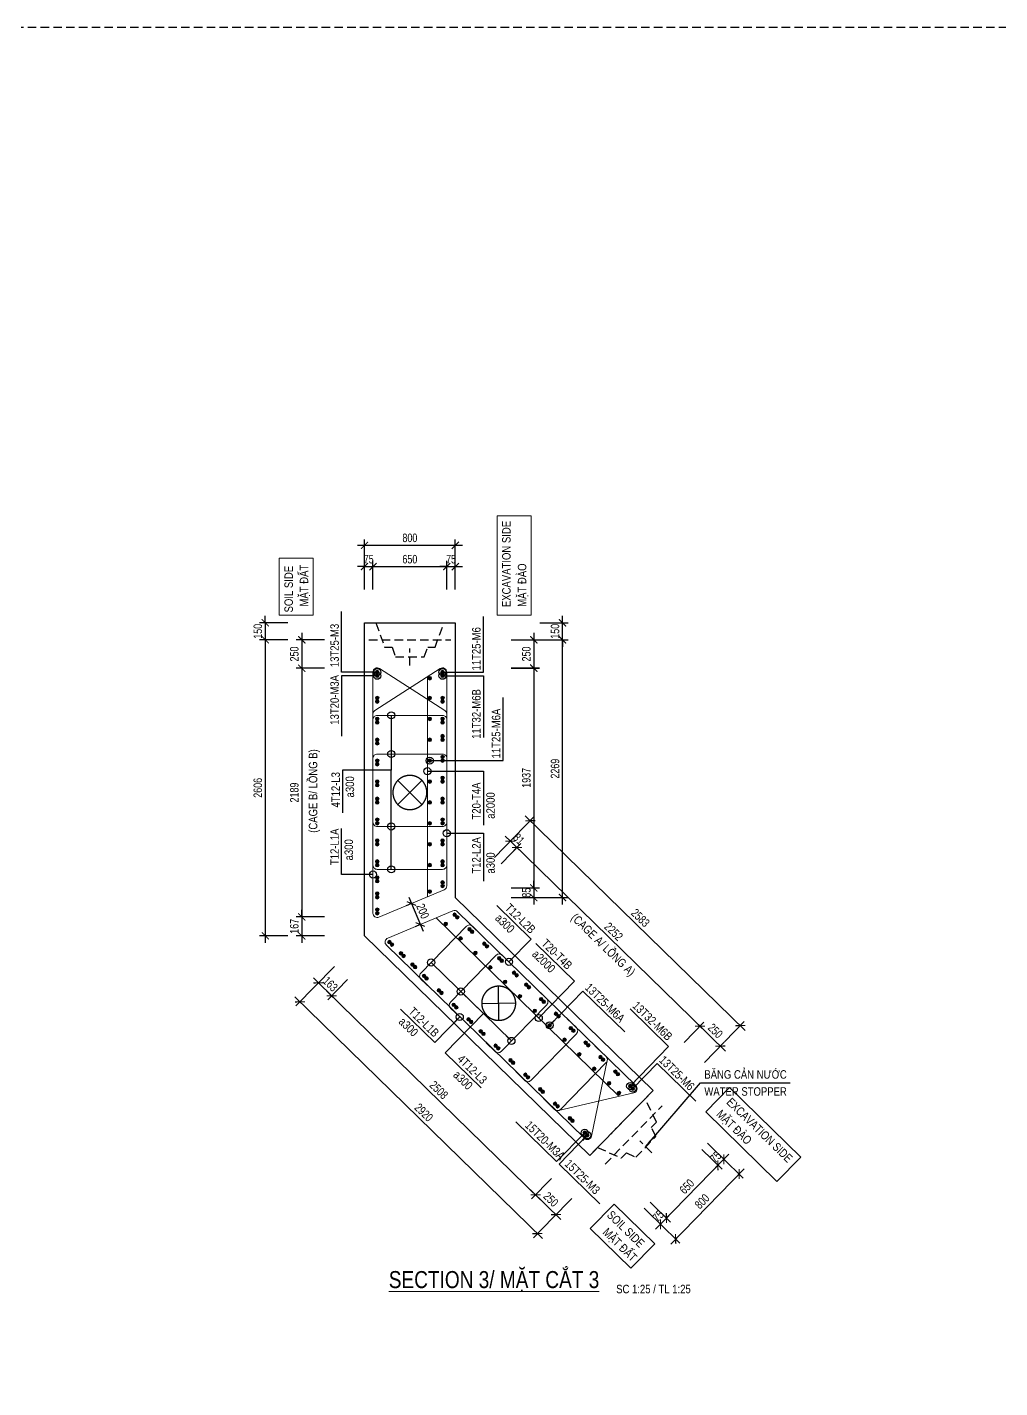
# Model space of a CAD drawing. Header units: millimetres. Extents: x 2611025 to 4139346, y -89870 to 101087.
# Drawn here: x 4036578 to 4070834, y -30106 to 17806 of the extents above; entities that cross this region are included whole.
import ezdxf
from ezdxf.enums import TextEntityAlignment as Align

# ---------------------------------------------------------------- set-up
doc = ezdxf.new("R2010")
doc.units = ezdxf.units.MM
doc.header["$LTSCALE"] = 1200
doc.header["$PDMODE"] = 35
doc.linetypes.add('CENTER', pattern=[2, 1.25, -0.25, 0.25, -0.25])
doc.linetypes.add('HIDDEN', pattern=[0.375, 0.25, -0.125])
for name, color, linetype in [('CDC.04.HIDDEN', 8, 'HIDDEN'), ('CDC.11.NOTE', 8, 'Continuous'), ('MIE', 5, 'HIDDEN'), ('S-BAO', 3, 'Continuous')]:
    doc.layers.add(name, color=color, linetype=linetype)
for name, color, linetype, lineweight in [('CWS', 8, 'HIDDEN', 9), ('GRID', 74, 'CENTER', 15), ('K-THUOC', 1, 'Continuous', 18), ('LEADER', 8, 'Continuous', 9), ('MCT', 6, 'Continuous', 20), ('TCHI', 4, 'HIDDEN', 30), ('TEXTEN', 3, 'Continuous', 13), ('TEXTMA', 2, 'Continuous', 13), ('TEXTVN', 2, 'Continuous', 20), ('TIE', 4, 'Continuous', 13)]:
    doc.layers.add(name, color=color, linetype=linetype, lineweight=lineweight)
doc.styles.add('DB_Arial', font='arial.ttf', dxfattribs={"width": 0.8})
doc.styles.add('SMTEXT', font='arial.ttf', dxfattribs={"width": 0.75})
doc.dimstyles.new('BSV1-100', dxfattribs={"dimtxt": 300, "dimasz": 250, "dimexe": 200, "dimexo": 0, "dimgap": 108, "dimtad": 1, "dimdec": 0, "dimdsep": 46, "dimtxsty": 'SMTEXT', "dimblk": 'ARCHTICK', "dimcen": 100, "dimdle": 250, "dimclrd": 256, "dimclre": 256, "dimclrt": 1, "dimadec": 0, "dimazin": 0, "dimtfac": 1, "dimtdec": 0, "dimtix": 1, "dimtmove": 2, "dimatfit": 3, "dimfxl": 720, "dimfxlon": 1, "dimtolj": 1, "dimtzin": 0, "dimarcsym": 0})
doc.dimstyles.new('BSV25', dxfattribs={"dimtxt": 300, "dimasz": 250, "dimexe": 200, "dimexo": 0, "dimgap": 108, "dimtad": 1, "dimdec": 0, "dimlfac": 0.25, "dimdsep": 46, "dimtxsty": 'SMTEXT', "dimblk": 'ARCHTICK', "dimcen": 100, "dimdle": 250, "dimclrd": 256, "dimclre": 256, "dimclrt": 2, "dimadec": 0, "dimazin": 0, "dimtfac": 1, "dimtdec": 0, "dimtix": 1, "dimtmove": 2, "dimatfit": 3, "dimfxl": 800, "dimfxlon": 1, "dimtolj": 1, "dimtzin": 0, "dimarcsym": 0})

# ---------------------------------------------------------------- blocks, each defined once
blk = doc.blocks.new('mct1')
at = {"lineweight": 9}
h = blk.add_hatch(color=256, dxfattribs=at)
h.dxf.hatch_style = 1
h.paths.add_polyline_path([(-16, 0, 1), (16, 0, 1)])
blk.add_circle((0, 0), 16, dxfattribs=at)
blk = doc.blocks.new('_ArchTick')
at = {"color": 0, "linetype": 'ByBlock', "const_width": 0.15}
blk.add_lwpolyline([(-0.5, -0.5), (0.5, 0.5)], dxfattribs=at)
blk = doc.blocks.new('*D1289')
at = {"layer": 'Defpoints', "color": 0, "transparency": 16777216}
for p in [(4060580, -21532), (4061653, -22580), (4058344, -23821)]:
    blk.add_point(p, dxfattribs=at)
at = {"layer": 'K-THUOC', "lineweight": -2, "transparency": 16777216}
for p, q in [((4061080, -22021), (4061796, -22720)), ((4059242, -25048), (4061827, -22401)), ((4058844, -24310), (4059560, -25009))]:
    blk.add_line(p, q, dxfattribs=at)
at = {"layer": 'K-THUOC', "lineweight": -2, "transparency": 16777216, "xscale": 250, "yscale": 250, "zscale": 250}
for p, rotation in [((4061653, -22580), 45.67561253393799), ((4059417, -24869), 225.675612533938)]:
    blk.add_blockref('_ArchTick', p, dxfattribs=dict(at, rotation=rotation))
at = {"layer": 'K-THUOC', "color": 2, "transparency": 16777216, "insert": (4060348, -23542), "char_height": 300, "attachment_point": 5, "rotation": 45.6756, "style": 'SMTEXT'}
blk.add_mtext('\\A1;800', dxfattribs=at)
blk = doc.blocks.new('*D1290')
at = {"layer": 'Defpoints', "color": 0, "transparency": 16777216}
for p in [(4058087, -23571), (4058553, -23607), (4059090, -24131)]:
    blk.add_point(p, dxfattribs=at)
at = {"layer": 'K-THUOC', "lineweight": -2, "transparency": 16777216}
for p, q in [((4058308, -23786), (4059023, -24485)), ((4058553, -23607), (4059233, -24270)), ((4059090, -24131), (4059264, -23952)), ((4058880, -24345), (4058706, -24524)), ((4058880, -24345), (4059090, -24131))]:
    blk.add_line(p, q, dxfattribs=at)
at = {"layer": 'K-THUOC', "lineweight": -2, "transparency": 16777216, "xscale": 250, "yscale": 250, "zscale": 250}
for p, rotation in [((4059090, -24131), 225.675612533938), ((4058880, -24345), 45.67561253393792)]:
    blk.add_blockref('_ArchTick', p, dxfattribs=dict(at, rotation=rotation))
at = {"layer": 'K-THUOC', "color": 2, "transparency": 16777216, "insert": (4058799, -24056), "char_height": 300, "attachment_point": 5, "rotation": 45.6756, "style": 'SMTEXT'}
blk.add_mtext('\\A1;75', dxfattribs=at)
blk = doc.blocks.new('*D1291')
at = {"layer": 'Defpoints', "color": 0, "transparency": 16777216}
for p in [(4060114, -21496), (4060906, -22271), (4058297, -23356)]:
    blk.add_point(p, dxfattribs=at)
at = {"layer": 'K-THUOC', "lineweight": -2, "transparency": 16777216}
for p, q in [((4060334, -21712), (4061050, -22410)), ((4058915, -24309), (4061081, -22092)), ((4058517, -23572), (4059233, -24270))]:
    blk.add_line(p, q, dxfattribs=at)
at = {"layer": 'K-THUOC', "lineweight": -2, "transparency": 16777216, "xscale": 250, "yscale": 250, "zscale": 250}
for p, rotation in [((4060906, -22271), 45.67561253393799), ((4059090, -24131), 225.675612533938)]:
    blk.add_blockref('_ArchTick', p, dxfattribs=dict(at, rotation=rotation))
at = {"layer": 'K-THUOC', "color": 2, "transparency": 16777216, "insert": (4059811, -23018), "char_height": 300, "attachment_point": 5, "rotation": 45.6756, "style": 'SMTEXT'}
blk.add_mtext('\\A1;650', dxfattribs=at)
blk = doc.blocks.new('*D1292')
at = {"layer": 'Defpoints', "color": 0, "transparency": 16777216}
for p in [(4060114, -21496), (4060323, -21282), (4061116, -22056)]:
    blk.add_point(p, dxfattribs=at)
at = {"layer": 'K-THUOC', "lineweight": -2, "transparency": 16777216}
for p, q in [((4060544, -21497), (4061259, -22196)), ((4060334, -21712), (4061050, -22410)), ((4061116, -22056), (4061291, -21877)), ((4060906, -22271), (4060732, -22449)), ((4060906, -22271), (4061116, -22056))]:
    blk.add_line(p, q, dxfattribs=at)
at = {"layer": 'K-THUOC', "lineweight": -2, "transparency": 16777216, "xscale": 250, "yscale": 250, "zscale": 250}
for p, rotation in [((4061116, -22056), 225.675612533938), ((4060906, -22271), 45.67561253393792)]:
    blk.add_blockref('_ArchTick', p, dxfattribs=dict(at, rotation=rotation))
at = {"layer": 'K-THUOC', "color": 2, "transparency": 16777216, "insert": (4060825, -21981), "char_height": 300, "attachment_point": 5, "rotation": 45.6756, "style": 'SMTEXT'}
blk.add_mtext('\\A1;75', dxfattribs=at)
blk = doc.blocks.new('*D1293')
at = {"layer": 'Defpoints', "color": 0, "transparency": 16777216}
for p in [(4051656, -439), (4048456, -3155), (4051656, -3155)]:
    blk.add_point(p, dxfattribs=at)
at = {"layer": 'K-THUOC', "lineweight": -2, "transparency": 16777216}
for p, q in [((4048206, -439), (4051906, -439)), ((4048456, -1239), (4048456, -239)), ((4051656, -1239), (4051656, -239))]:
    blk.add_line(p, q, dxfattribs=at)
at = {"layer": 'K-THUOC', "lineweight": -2, "transparency": 16777216, "xscale": 250, "yscale": 250, "zscale": 250, "rotation": 180}
blk.add_blockref('_ArchTick', (4048456, -439), dxfattribs=at)
at = {"layer": 'K-THUOC', "lineweight": -2, "transparency": 16777216, "xscale": 250, "yscale": 250, "zscale": 250}
blk.add_blockref('_ArchTick', (4051656, -439), dxfattribs=at)
at = {"layer": 'K-THUOC', "color": 2, "transparency": 16777216, "insert": (4050056, -178), "char_height": 300, "attachment_point": 5, "style": 'SMTEXT'}
blk.add_mtext('\\A1;800', dxfattribs=at)
blk = doc.blocks.new('*D1294')
at = {"layer": 'Defpoints', "color": 0, "transparency": 16777216}
for p in [(4048756, -1189), (4048456, -3155), (4048756, -3155)]:
    blk.add_point(p, dxfattribs=at)
at = {"layer": 'K-THUOC', "lineweight": -2, "transparency": 16777216}
for p, q in [((4048456, -1189), (4048206, -1189)), ((4048456, -1989), (4048456, -989)), ((4048456, -1189), (4048756, -1189)), ((4048756, -1989), (4048756, -989)), ((4048756, -1189), (4049006, -1189))]:
    blk.add_line(p, q, dxfattribs=at)
at = {"layer": 'K-THUOC', "lineweight": -2, "transparency": 16777216, "xscale": 250, "yscale": 250, "zscale": 250}
blk.add_blockref('_ArchTick', (4048456, -1189), dxfattribs=at)
at = {"layer": 'K-THUOC', "lineweight": -2, "transparency": 16777216, "xscale": 250, "yscale": 250, "zscale": 250, "rotation": 180}
blk.add_blockref('_ArchTick', (4048756, -1189), dxfattribs=at)
at = {"layer": 'K-THUOC', "color": 2, "transparency": 16777216, "insert": (4048606, -928), "char_height": 300, "attachment_point": 5, "style": 'SMTEXT'}
blk.add_mtext('\\A1;75', dxfattribs=at)
blk = doc.blocks.new('*D1295')
at = {"layer": 'Defpoints', "color": 0, "transparency": 16777216}
for p in [(4051356, -1189), (4048756, -3155), (4051356, -3155)]:
    blk.add_point(p, dxfattribs=at)
at = {"layer": 'K-THUOC', "lineweight": -2, "transparency": 16777216}
for p, q in [((4048506, -1189), (4051606, -1189)), ((4048756, -1989), (4048756, -989)), ((4051356, -1989), (4051356, -989))]:
    blk.add_line(p, q, dxfattribs=at)
at = {"layer": 'K-THUOC', "lineweight": -2, "transparency": 16777216, "xscale": 250, "yscale": 250, "zscale": 250, "rotation": 180}
blk.add_blockref('_ArchTick', (4048756, -1189), dxfattribs=at)
at = {"layer": 'K-THUOC', "lineweight": -2, "transparency": 16777216, "xscale": 250, "yscale": 250, "zscale": 250}
blk.add_blockref('_ArchTick', (4051356, -1189), dxfattribs=at)
at = {"layer": 'K-THUOC', "color": 2, "transparency": 16777216, "insert": (4050056, -928), "char_height": 300, "attachment_point": 5, "style": 'SMTEXT'}
blk.add_mtext('\\A1;650', dxfattribs=at)
blk = doc.blocks.new('*D1296')
at = {"layer": 'Defpoints', "color": 0, "transparency": 16777216}
for p in [(4051656, -1189), (4051356, -3155), (4051656, -3155)]:
    blk.add_point(p, dxfattribs=at)
at = {"layer": 'K-THUOC', "lineweight": -2, "transparency": 16777216}
for p, q in [((4051356, -1189), (4051106, -1189)), ((4051356, -1989), (4051356, -989)), ((4051356, -1189), (4051656, -1189)), ((4051656, -1989), (4051656, -989)), ((4051656, -1189), (4051906, -1189))]:
    blk.add_line(p, q, dxfattribs=at)
at = {"layer": 'K-THUOC', "lineweight": -2, "transparency": 16777216, "xscale": 250, "yscale": 250, "zscale": 250}
blk.add_blockref('_ArchTick', (4051356, -1189), dxfattribs=at)
at = {"layer": 'K-THUOC', "lineweight": -2, "transparency": 16777216, "xscale": 250, "yscale": 250, "zscale": 250, "rotation": 180}
blk.add_blockref('_ArchTick', (4051656, -1189), dxfattribs=at)
at = {"layer": 'K-THUOC', "color": 2, "transparency": 16777216, "insert": (4051506, -928), "char_height": 300, "attachment_point": 5, "style": 'SMTEXT'}
blk.add_mtext('\\A1;75', dxfattribs=at)
blk = doc.blocks.new('tremie')
at = {"layer": 'MIE', "color": 74, "ltscale": 1000}
for p, q in [((424, -424), (-424, 424)), ((424, 424), (-424, -424))]:
    blk.add_line(p, q, dxfattribs=at)
at = {"layer": 'MIE', "ltscale": 500}
blk.add_circle((0, 0), 600, dxfattribs=at)
blk = doc.blocks.new('*D1328')
at = {"layer": 'Defpoints', "color": 0, "transparency": 16777216}
for p in [(4050114, -13054), (4050422, -13792), (4050422, -13792)]:
    blk.add_point(p, dxfattribs=at)
at = {"layer": 'K-THUOC', "lineweight": -2, "transparency": 16777216}
for p, q in [((4050017, -12823), (4050519, -14023)), ((4050114, -13054), (4049929, -13131)), ((4050422, -13792), (4050238, -13869))]:
    blk.add_line(p, q, dxfattribs=at)
at = {"layer": 'K-THUOC', "lineweight": -2, "transparency": 16777216, "xscale": 250, "yscale": 250, "zscale": 250}
for p, rotation in [((4050114, -13054), 112.6971663871254), ((4050422, -13792), 292.6971663871254)]:
    blk.add_blockref('_ArchTick', p, dxfattribs=dict(at, rotation=rotation))
at = {"layer": 'K-THUOC', "color": 2, "transparency": 16777216, "insert": (4050509, -13322), "char_height": 300, "attachment_point": 5, "rotation": 292.6972, "style": 'SMTEXT'}
blk.add_mtext('\\A1;200', dxfattribs=at)
blk = doc.blocks.new('cws800')
at = {"layer": 'CDC.04.HIDDEN'}
for p, q in [((-600, 1440), (-600, -1440)), ((0, 1440), (0, -1440))]:
    blk.add_line(p, q, dxfattribs=at)
for points in [[(0, 1200), (-860, 888), (-860, 627), (-1200, 507), (-1200, -507), (-860, -627), (-860, -888), (0, -1200)], [(-1500, 0), (-900, 0)]]:
    blk.add_lwpolyline(points, dxfattribs=at)
blk = doc.blocks.new('*D1500')
at = {"layer": 'Defpoints', "color": 0, "transparency": 16777216}
for p in [(4051496, -3766), (4055431, -3766), (4051656, -12842)]:
    blk.add_point(p, dxfattribs=at)
at = {"layer": 'K-THUOC', "lineweight": -2, "transparency": 16777216}
for p, q in [((4054631, -3766), (4055631, -3766)), ((4055431, -13092), (4055431, -3516)), ((4054631, -12842), (4055631, -12842))]:
    blk.add_line(p, q, dxfattribs=at)
at = {"layer": 'K-THUOC', "lineweight": -2, "transparency": 16777216, "xscale": 250, "yscale": 250, "zscale": 250}
for p, rotation in [((4055431, -3766), 90), ((4055431, -12842), 270)]:
    blk.add_blockref('_ArchTick', p, dxfattribs=dict(at, rotation=rotation))
at = {"layer": 'K-THUOC', "color": 2, "transparency": 16777216, "insert": (4055170, -8304), "char_height": 300, "attachment_point": 5, "rotation": 90, "style": 'SMTEXT'}
blk.add_mtext('\\A1;2269', dxfattribs=at)
blk = doc.blocks.new('*D1501')
at = {"layer": 'Defpoints', "color": 0, "transparency": 16777216}
for p in [(4051656, -3166), (4055431, -3166), (4051496, -3766)]:
    blk.add_point(p, dxfattribs=at)
at = {"layer": 'K-THUOC', "lineweight": -2, "transparency": 16777216}
for p, q in [((4054631, -3166), (4055631, -3166)), ((4055431, -3166), (4055431, -2916)), ((4055431, -3766), (4055431, -3166)), ((4054631, -3766), (4055631, -3766)), ((4055431, -3766), (4055431, -4016))]:
    blk.add_line(p, q, dxfattribs=at)
at = {"layer": 'K-THUOC', "lineweight": -2, "transparency": 16777216, "xscale": 250, "yscale": 250, "zscale": 250}
for p, rotation in [((4055431, -3166), 270), ((4055431, -3766), 90)]:
    blk.add_blockref('_ArchTick', p, dxfattribs=dict(at, rotation=rotation))
at = {"layer": 'K-THUOC', "color": 2, "transparency": 16777216, "insert": (4055170, -3466), "char_height": 300, "attachment_point": 5, "rotation": 90, "style": 'SMTEXT'}
blk.add_mtext('\\A1;150', dxfattribs=at)
blk = doc.blocks.new('*D1502')
at = {"layer": 'Defpoints', "color": 0, "transparency": 16777216}
for p in [(4050056, -3166), (4044963, -3766), (4050056, -3766)]:
    blk.add_point(p, dxfattribs=at)
at = {"layer": 'K-THUOC', "lineweight": -2, "transparency": 16777216}
for p, q in [((4045763, -3166), (4044763, -3166)), ((4044963, -3166), (4044963, -2916)), ((4044963, -3166), (4044963, -3766)), ((4045763, -3766), (4044763, -3766)), ((4044963, -3766), (4044963, -4016))]:
    blk.add_line(p, q, dxfattribs=at)
at = {"layer": 'K-THUOC', "lineweight": -2, "transparency": 16777216, "xscale": 250, "yscale": 250, "zscale": 250}
for p, rotation in [((4044963, -3166), 270), ((4044963, -3766), 90)]:
    blk.add_blockref('_ArchTick', p, dxfattribs=dict(at, rotation=rotation))
at = {"layer": 'K-THUOC', "color": 2, "transparency": 16777216, "insert": (4044701, -3466), "char_height": 300, "attachment_point": 5, "rotation": 90, "style": 'SMTEXT'}
blk.add_mtext('\\A1;150', dxfattribs=at)
blk = doc.blocks.new('*D1503')
at = {"layer": 'Defpoints', "color": 0, "transparency": 16777216}
for p in [(4051496, -3766), (4051496, -4766), (4054420, -4766)]:
    blk.add_point(p, dxfattribs=at)
at = {"layer": 'K-THUOC', "lineweight": -2, "transparency": 16777216}
for p, q in [((4053620, -3766), (4054620, -3766)), ((4054420, -3516), (4054420, -5016)), ((4053620, -4766), (4054620, -4766))]:
    blk.add_line(p, q, dxfattribs=at)
at = {"layer": 'K-THUOC', "lineweight": -2, "transparency": 16777216, "xscale": 250, "yscale": 250, "zscale": 250}
for p, rotation in [((4054420, -3766), 90), ((4054420, -4766), 270)]:
    blk.add_blockref('_ArchTick', p, dxfattribs=dict(at, rotation=rotation))
at = {"layer": 'K-THUOC', "color": 2, "transparency": 16777216, "insert": (4054159, -4266), "char_height": 300, "attachment_point": 5, "rotation": 90, "style": 'SMTEXT'}
blk.add_mtext('\\A1;250', dxfattribs=at)
blk = doc.blocks.new('*D1504')
at = {"layer": 'Defpoints', "color": 0, "transparency": 16777216}
for p in [(4051496, -4755), (4051340, -12502), (4054420, -12502)]:
    blk.add_point(p, dxfattribs=at)
at = {"layer": 'K-THUOC', "lineweight": -2, "transparency": 16777216}
for p, q in [((4053620, -4755), (4054620, -4755)), ((4054420, -4505), (4054420, -12752)), ((4053620, -12502), (4054620, -12502))]:
    blk.add_line(p, q, dxfattribs=at)
at = {"layer": 'K-THUOC', "lineweight": -2, "transparency": 16777216, "xscale": 250, "yscale": 250, "zscale": 250}
for p, rotation in [((4054420, -4755), 90), ((4054420, -12502), 270)]:
    blk.add_blockref('_ArchTick', p, dxfattribs=dict(at, rotation=rotation))
at = {"layer": 'K-THUOC', "color": 2, "transparency": 16777216, "insert": (4054159, -8628), "char_height": 300, "attachment_point": 5, "rotation": 90, "style": 'SMTEXT'}
blk.add_mtext('\\A1;1937', dxfattribs=at)
blk = doc.blocks.new('*D1511')
at = {"layer": 'Defpoints', "color": 0, "transparency": 16777216}
for p in [(4051339, -12504), (4051656, -12842), (4054420, -12842)]:
    blk.add_point(p, dxfattribs=at)
at = {"layer": 'K-THUOC', "lineweight": -2, "transparency": 16777216}
for p, q in [((4054420, -12504), (4054420, -12254)), ((4053620, -12504), (4054620, -12504)), ((4053620, -12842), (4054620, -12842)), ((4054420, -12504), (4054420, -12842)), ((4054420, -12842), (4054420, -13092))]:
    blk.add_line(p, q, dxfattribs=at)
at = {"layer": 'K-THUOC', "lineweight": -2, "transparency": 16777216, "xscale": 250, "yscale": 250, "zscale": 250}
for p, rotation in [((4054420, -12504), 270), ((4054420, -12842), 90)]:
    blk.add_blockref('_ArchTick', p, dxfattribs=dict(at, rotation=rotation))
at = {"layer": 'K-THUOC', "color": 2, "transparency": 16777216, "insert": (4054159, -12673), "char_height": 300, "attachment_point": 5, "rotation": 90, "style": 'SMTEXT'}
blk.add_mtext('\\A1;85', dxfattribs=at)
blk = doc.blocks.new('*D1505')
at = {"layer": 'Defpoints', "color": 0, "transparency": 16777216}
for p in [(4048616, -3766), (4046248, -4766), (4048456, -4766)]:
    blk.add_point(p, dxfattribs=at)
at = {"layer": 'K-THUOC', "lineweight": -2, "transparency": 16777216}
for p, q in [((4047048, -3766), (4046048, -3766)), ((4046248, -3516), (4046248, -5016)), ((4047048, -4766), (4046048, -4766))]:
    blk.add_line(p, q, dxfattribs=at)
at = {"layer": 'K-THUOC', "lineweight": -2, "transparency": 16777216, "xscale": 250, "yscale": 250, "zscale": 250}
for p, rotation in [((4046248, -3766), 90), ((4046248, -4766), 270)]:
    blk.add_blockref('_ArchTick', p, dxfattribs=dict(at, rotation=rotation))
at = {"layer": 'K-THUOC', "color": 2, "transparency": 16777216, "insert": (4045986, -4266), "char_height": 300, "attachment_point": 5, "rotation": 90, "style": 'SMTEXT'}
blk.add_mtext('\\A1;250', dxfattribs=at)
blk = doc.blocks.new('*D1506')
at = {"layer": 'Defpoints', "color": 0, "transparency": 16777216}
for p in [(4048456, -4766), (4046248, -13522), (4048456, -13522)]:
    blk.add_point(p, dxfattribs=at)
at = {"layer": 'K-THUOC', "lineweight": -2, "transparency": 16777216}
for p, q in [((4047048, -4766), (4046048, -4766)), ((4046248, -4516), (4046248, -13772)), ((4047048, -13522), (4046048, -13522))]:
    blk.add_line(p, q, dxfattribs=at)
at = {"layer": 'K-THUOC', "lineweight": -2, "transparency": 16777216, "xscale": 250, "yscale": 250, "zscale": 250}
for p, rotation in [((4046248, -4766), 90), ((4046248, -13522), 270)]:
    blk.add_blockref('_ArchTick', p, dxfattribs=dict(at, rotation=rotation))
at = {"layer": 'K-THUOC', "color": 2, "transparency": 16777216, "insert": (4045986, -9144), "char_height": 300, "attachment_point": 5, "rotation": 90, "style": 'SMTEXT'}
blk.add_mtext('\\A1;2189', dxfattribs=at)
blk = doc.blocks.new('*D1507')
at = {"layer": 'Defpoints', "color": 0, "transparency": 16777216}
for p in [(4048927, -14641), (4056105, -21647), (4054482, -23309)]:
    blk.add_point(p, dxfattribs=at)
at = {"layer": 'K-THUOC', "lineweight": -2, "transparency": 16777216}
for p, q in [((4047863, -15731), (4047164, -16447)), ((4047125, -16129), (4054661, -23484)), ((4055041, -22737), (4054343, -23452))]:
    blk.add_line(p, q, dxfattribs=at)
at = {"layer": 'K-THUOC', "lineweight": -2, "transparency": 16777216, "xscale": 250, "yscale": 250, "zscale": 250}
for p, rotation in [((4047304, -16304), 135.6984109421145), ((4054482, -23309), 315.6984109421145)]:
    blk.add_blockref('_ArchTick', p, dxfattribs=dict(at, rotation=rotation))
at = {"layer": 'K-THUOC', "color": 2, "transparency": 16777216, "insert": (4051076, -19620), "char_height": 300, "attachment_point": 5, "rotation": 315.6984, "style": 'SMTEXT'}
blk.add_mtext('\\A1;2508', dxfattribs=at)
blk = doc.blocks.new('*D1508')
at = {"layer": 'Defpoints', "color": 0, "transparency": 16777216}
for p in [(4056105, -21647), (4056930, -22233), (4055198, -24008)]:
    blk.add_point(p, dxfattribs=at)
at = {"layer": 'K-THUOC', "lineweight": -2, "transparency": 16777216}
for p, q in [((4055041, -22737), (4054343, -23452)), ((4054304, -23135), (4055377, -24182)), ((4055757, -23435), (4055058, -24151))]:
    blk.add_line(p, q, dxfattribs=at)
at = {"layer": 'K-THUOC', "lineweight": -2, "transparency": 16777216, "xscale": 250, "yscale": 250, "zscale": 250}
for p, rotation in [((4054482, -23309), 135.6984109421145), ((4055198, -24008), 315.6984109421145)]:
    blk.add_blockref('_ArchTick', p, dxfattribs=dict(at, rotation=rotation))
at = {"layer": 'K-THUOC', "color": 2, "transparency": 16777216, "insert": (4055023, -23472), "char_height": 300, "attachment_point": 5, "rotation": 315.6984, "style": 'SMTEXT'}
blk.add_mtext('\\A1;250', dxfattribs=at)
blk = doc.blocks.new('*D1509')
at = {"layer": 'Defpoints', "color": 0, "transparency": 16777216}
for p in [(4060991, -18072), (4058335, -19361), (4058942, -20171)]:
    blk.add_point(p, dxfattribs=at)
at = {"layer": 'K-THUOC', "lineweight": -2, "transparency": 16777216}
for p, q in [((4059716, -17946), (4060415, -17231)), ((4060096, -17199), (4061169, -18247)), ((4060432, -18645), (4061130, -17929))]:
    blk.add_line(p, q, dxfattribs=at)
at = {"layer": 'K-THUOC', "lineweight": -2, "transparency": 16777216, "xscale": 250, "yscale": 250, "zscale": 250}
for p, rotation in [((4060275, -17374), 135.6984109421145), ((4060991, -18072), 315.6984109421145)]:
    blk.add_blockref('_ArchTick', p, dxfattribs=dict(at, rotation=rotation))
at = {"layer": 'K-THUOC', "color": 2, "transparency": 16777216, "insert": (4060815, -17536), "char_height": 300, "attachment_point": 5, "rotation": 315.6984, "style": 'SMTEXT'}
blk.add_mtext('\\A1;250', dxfattribs=at)
blk = doc.blocks.new('*D1512')
at = {"layer": 'Defpoints', "color": 0, "transparency": 16777216}
for p in [(4053827, -11081), (4051661, -13301), (4058335, -19361)]:
    blk.add_point(p, dxfattribs=at)
at = {"layer": 'K-THUOC', "lineweight": -2, "transparency": 16777216}
for p, q in [((4053268, -11654), (4053967, -10938)), ((4060454, -17548), (4053648, -10907)), ((4059716, -17946), (4060415, -17231))]:
    blk.add_line(p, q, dxfattribs=at)
at = {"layer": 'K-THUOC', "lineweight": -2, "transparency": 16777216, "xscale": 250, "yscale": 250, "zscale": 250}
for p, rotation in [((4053827, -11081), 135.6984109421145), ((4060275, -17374), 315.6984109421145)]:
    blk.add_blockref('_ArchTick', p, dxfattribs=dict(at, rotation=rotation))
at = {"layer": 'K-THUOC', "color": 2, "transparency": 16777216, "insert": (4057233, -14041), "char_height": 300, "attachment_point": 5, "rotation": 315.6984, "style": 'SMTEXT'}
blk.add_mtext('\\A1;2252', dxfattribs=at)
blk = doc.blocks.new('*D1510')
at = {"layer": 'Defpoints', "color": 0, "transparency": 16777216}
for p in [(4053595, -10855), (4053473, -11444), (4051656, -12842)]:
    blk.add_point(p, dxfattribs=at)
at = {"layer": 'K-THUOC', "lineweight": -2, "transparency": 16777216}
for p, q in [((4053037, -11428), (4053735, -10712)), ((4053595, -10855), (4053416, -10681)), ((4053473, -11444), (4053967, -10938)), ((4053827, -11081), (4053595, -10855)), ((4053827, -11081), (4054006, -11256))]:
    blk.add_line(p, q, dxfattribs=at)
at = {"layer": 'K-THUOC', "lineweight": -2, "transparency": 16777216, "xscale": 250, "yscale": 250, "zscale": 250}
for p, rotation in [((4053595, -10855), 315.6984109421145), ((4053827, -11081), 135.6984109421145)]:
    blk.add_blockref('_ArchTick', p, dxfattribs=dict(at, rotation=rotation))
at = {"layer": 'K-THUOC', "color": 2, "transparency": 16777216, "insert": (4053894, -10781), "char_height": 300, "attachment_point": 5, "rotation": 315.6984, "style": 'SMTEXT'}
blk.add_mtext('\\A1;81', dxfattribs=at)
blk = doc.blocks.new('*D1495')
at = {"layer": 'Defpoints', "color": 0, "transparency": 16777216}
for p in [(4054297, -10136), (4051656, -12842), (4058942, -20171)]:
    blk.add_point(p, dxfattribs=at)
at = {"layer": 'K-THUOC', "lineweight": -2, "transparency": 16777216}
for p, q in [((4053738, -10709), (4054437, -9993)), ((4061871, -17528), (4054118, -9961)), ((4061134, -17926), (4061832, -17210))]:
    blk.add_line(p, q, dxfattribs=at)
at = {"layer": 'K-THUOC', "lineweight": -2, "transparency": 16777216, "xscale": 250, "yscale": 250, "zscale": 250}
for p, rotation in [((4054297, -10136), 135.6984109421145), ((4061692, -17353), 315.6984109421145)]:
    blk.add_blockref('_ArchTick', p, dxfattribs=dict(at, rotation=rotation))
at = {"layer": 'K-THUOC', "color": 2, "transparency": 16777216, "insert": (4058177, -13558), "char_height": 300, "attachment_point": 5, "rotation": 315.6984, "style": 'SMTEXT'}
blk.add_mtext('\\A1;2583', dxfattribs=at)
blk = doc.blocks.new('*D1496')
at = {"layer": 'Defpoints', "color": 0, "transparency": 16777216}
for p in [(4048456, -13522), (4046248, -14191), (4048456, -14191)]:
    blk.add_point(p, dxfattribs=at)
at = {"layer": 'K-THUOC', "lineweight": -2, "transparency": 16777216}
for p, q in [((4046248, -13522), (4046248, -13272)), ((4047048, -13522), (4046048, -13522)), ((4046248, -13522), (4046248, -14191)), ((4047048, -14191), (4046048, -14191)), ((4046248, -14191), (4046248, -14441))]:
    blk.add_line(p, q, dxfattribs=at)
at = {"layer": 'K-THUOC', "lineweight": -2, "transparency": 16777216, "xscale": 250, "yscale": 250, "zscale": 250}
for p, rotation in [((4046248, -13522), 270), ((4046248, -14191), 90)]:
    blk.add_blockref('_ArchTick', p, dxfattribs=dict(at, rotation=rotation))
at = {"layer": 'K-THUOC', "color": 2, "transparency": 16777216, "insert": (4045986, -13856), "char_height": 300, "attachment_point": 5, "rotation": 90, "style": 'SMTEXT'}
blk.add_mtext('\\A1;167', dxfattribs=at)
blk = doc.blocks.new('*D1497')
at = {"layer": 'Defpoints', "color": 0, "transparency": 16777216}
for p in [(4048456, -14191), (4049189, -14372), (4047304, -16304)]:
    blk.add_point(p, dxfattribs=at)
at = {"layer": 'K-THUOC', "lineweight": -2, "transparency": 16777216}
for p, q in [((4047396, -15276), (4046698, -15992)), ((4046838, -15849), (4046659, -15674)), ((4047863, -15731), (4047164, -16447)), ((4046838, -15849), (4047304, -16304)), ((4047304, -16304), (4047483, -16478))]:
    blk.add_line(p, q, dxfattribs=at)
at = {"layer": 'K-THUOC', "lineweight": -2, "transparency": 16777216, "xscale": 250, "yscale": 250, "zscale": 250}
for p, rotation in [((4046838, -15849), 315.6984109421145), ((4047304, -16304), 135.6984109421145)]:
    blk.add_blockref('_ArchTick', p, dxfattribs=dict(at, rotation=rotation))
at = {"layer": 'K-THUOC', "color": 2, "transparency": 16777216, "insert": (4047253, -15889), "char_height": 300, "attachment_point": 5, "rotation": 315.6984, "style": 'SMTEXT'}
blk.add_mtext('\\A1;163', dxfattribs=at)
blk = doc.blocks.new('*D1498')
at = {"layer": 'Defpoints', "color": 0, "transparency": 16777216}
for p in [(4048616, -3766), (4044963, -14191), (4048456, -14191)]:
    blk.add_point(p, dxfattribs=at)
at = {"layer": 'K-THUOC', "lineweight": -2, "transparency": 16777216}
for p, q in [((4045763, -3766), (4044763, -3766)), ((4044963, -3516), (4044963, -14441)), ((4045763, -14191), (4044763, -14191))]:
    blk.add_line(p, q, dxfattribs=at)
at = {"layer": 'K-THUOC', "lineweight": -2, "transparency": 16777216, "xscale": 250, "yscale": 250, "zscale": 250}
for p, rotation in [((4044963, -3766), 90), ((4044963, -14191), 270)]:
    blk.add_blockref('_ArchTick', p, dxfattribs=dict(at, rotation=rotation))
at = {"layer": 'K-THUOC', "color": 2, "transparency": 16777216, "insert": (4044701, -8979), "char_height": 300, "attachment_point": 5, "rotation": 90, "style": 'SMTEXT'}
blk.add_mtext('\\A1;2606', dxfattribs=at)
blk = doc.blocks.new('*D1499')
at = {"layer": 'Defpoints', "color": 0, "transparency": 16777216}
for p in [(4048456, -14191), (4056930, -22233), (4054545, -24677)]:
    blk.add_point(p, dxfattribs=at)
at = {"layer": 'K-THUOC', "lineweight": -2, "transparency": 16777216}
for p, q in [((4046744, -15945), (4046045, -16661)), ((4046006, -16343), (4054724, -24851)), ((4055104, -24104), (4054405, -24820))]:
    blk.add_line(p, q, dxfattribs=at)
at = {"layer": 'K-THUOC', "lineweight": -2, "transparency": 16777216, "xscale": 250, "yscale": 250, "zscale": 250}
for p, rotation in [((4046185, -16518), 135.6984109421145), ((4054545, -24677), 315.6984109421145)]:
    blk.add_blockref('_ArchTick', p, dxfattribs=dict(at, rotation=rotation))
at = {"layer": 'K-THUOC', "color": 2, "transparency": 16777216, "insert": (4050547, -20411), "char_height": 300, "attachment_point": 5, "rotation": 315.6984, "style": 'SMTEXT'}
blk.add_mtext('\\A1;2920', dxfattribs=at)

msp = doc.modelspace()

# ---------------------------------------------------------------- linework, layer by layer
at = {"layer": 'S-BAO', "elevation": 0}
msp.add_lwpolyline([(4048455.8, -3166.4), (4051655.8, -3166.4), (4051655.8, -12842.4), (4058621.7, -19640.6), (4056391.6, -21925.7), (4048455.8, -14191.2)], close=True, dxfattribs=at)
at = {"layer": 'TCHI'}
msp.add_lwpolyline([(3917798.7, 17806.3), (4139345.7, 17806.3), (4139345.7, -78017.7), (3917798.7, -78017.7)], close=True, dxfattribs=at)
at = {"layer": 'TEXTEN', "elevation": 0}
for points in [[(4054325.6, 603.8), (4053125.6, 603.8), (4053125.6, -2896.2), (4054325.6, -2896.2)], [(4046646.8, -2894.5), (4045446.8, -2894.5), (4045446.8, -894.5), (4046646.8, -894.5)], [(4056408.6, -24494.3), (4057247, -23635.9), (4058677.8, -25033.3), (4057839.4, -25891.8)]]:
    msp.add_lwpolyline(points, close=True, dxfattribs=at)
at = {"layer": 'TEXTEN', "extrusion": (5.70392e-08, 5.8399e-08, 1), "elevation": 0.2}
msp.add_lwpolyline([(4062982.8, -22838.8), (4063821.1, -21980.2), (4061316.7, -19535.1), (4060478.4, -20393.8)], close=True, dxfattribs=at)
at = {"layer": 'TIE'}
for p, q in [((4050673.9, -12819.6, 0), (4050673.9, -5066.9, 0)), ((4050982.7, -13557.6, 0), (4057420.7, -19840.5, 0))]:
    msp.add_line(p, q, dxfattribs=at)
at = {"layer": 'TIE', "elevation": 0}
for points in [[(4048755.8, -13396.7, 0.5356433), (4048963.7, -13535.1), (4051263.7, -12572.9, 0.3023858), (4051355.8, -12434.5), (4051355.8, -4904.7, 0.5926153), (4051125, -4778.3), (4048825, -6249.6, 0.2557961), (4048755.8, -6376), (4048755.8, -7031.6)], [(4051355.8, -7031.6), (4051355.8, -6376, 0.2557961), (4051286.6, -6249.6), (4048986.6, -4778.3, 0.5926153), (4048755.8, -4904.7), (4048755.8, -13396.7)], [(4048755.8, -7026.4), (4048755.8, -6576.4, -0.4142136), (4048905.8, -6426.4), (4051205.8, -6426.4, -0.4142136), (4051355.8, -6576.4), (4051355.8, -7026.4)], [(4048755.8, -8388.8), (4048755.8, -7938.8, -0.4142136), (4048905.8, -7788.8), (4051205.8, -7788.8, -0.4142136), (4051355.8, -7938.8), (4051355.8, -8388.8)], [(4048755.8, -9739.7), (4048755.8, -10189.7, 0.4142136), (4048905.8, -10339.7), (4051205.8, -10339.7, 0.4142136), (4051355.8, -10189.7), (4051355.8, -9739.7)], [(4048755.8, -11248.9), (4048755.8, -11698.9, 0.4142136), (4048905.8, -11848.9), (4051205.8, -11848.9, 0.4142136), (4051355.8, -11698.9), (4051355.8, -11248.9)], [(4049229.6, -14517.1, -0.5373024), (4049276.5, -14271.4), (4051574.6, -13310, -0.3009816), (4051737.2, -13341.1), (4058012.2, -19464.9, -0.5920413), (4057941.7, -19718.3), (4055294.3, -20338.8, -0.2562488), (4055155.3, -20300.1), (4054760.6, -19914.8)], [(4050766.6, -16026.6), (4050444.5, -15712.4, -0.4142136), (4050441.9, -15500.3), (4052048, -13854, -0.4142136), (4052260.1, -13851.4), (4052582.2, -14165.6)], [(4056571.6, -18059), (4056966.4, -18444.3, -0.2562469), (4057008.5, -18582.3), (4056452.8, -21244, -0.592042), (4056201.2, -21320.7), (4049229.6, -14517.1)], [(4051812.4, -17047.3), (4051490.3, -16733, -0.4142136), (4051487.7, -16520.9), (4053093.8, -14874.6, -0.4142136), (4053305.9, -14872), (4053628.1, -15186.3)], [(4052736.5, -17949.1), (4053058.5, -18263.5, 0.4142136), (4053270.6, -18260.9), (4054877.3, -16615.1, 0.4142136), (4054874.7, -16403), (4054552.7, -16088.7)], [(4053782.4, -18969.8), (4054104.4, -19284.1, 0.4142136), (4054316.5, -19281.6), (4055923.1, -17635.8, 0.4142136), (4055920.6, -17423.7), (4055598.6, -17109.3)], [(4054828.2, -19990.4), (4055150.2, -20304.8, 0.4142136), (4055362.3, -20302.2), (4056969, -18656.4, 0.4142136), (4056966.4, -18444.3), (4056644.4, -18130)]]:
    msp.add_lwpolyline(points, format="xyb", dxfattribs=at)

# ---------------------------------------------------------------- block references
at = {"layer": 'CWS'}
for p, rotation in [((4050055.8, -3166.4, 0), 89.99999999999999), ((4057506.7, -20783.1, 0), 135.6986943829715)]:
    msp.add_blockref('cws800', p, dxfattribs=dict(at, rotation=rotation))
at = {"layer": 'GRID', "xscale": -1}
msp.add_blockref('tremie', (4050055.8, -9143.1, 0), dxfattribs=at)
at = {"layer": 'GRID', "xscale": -1, "rotation": 45.94351290825964}
msp.add_blockref('tremie', (4053184.8, -16565.4, 0), dxfattribs=at)
at = {"layer": 'MCT', "yscale": 4, "zscale": 4}
for p, xscale, rotation in [((4048905.8, -4904.7, 0), -4, 180), ((4048905.8, -5032.7, 0), -4, 180), ((4050757.8, -5118.9, 0), 4, 90.00000000000001), ((4051205.8, -4904.7, 0), -4, 180), ((4051205.8, -5032.7, 0), -4, 180), ((4048905.8, -5813.7, 0), -4, 180), ((4048905.8, -5941.7, 0), -4, 180), ((4050757.8, -5813.7, 0), 4, 180), ((4051205.8, -5813.7, 0), -4, 180), ((4051205.8, -5941.7, 0), -4, 180), ((4048905.8, -6549.4, 0), -4, 180), ((4048905.8, -6677.4, 0), -4, 180), ((4050757.8, -6549.4, 0), 4, 180), ((4051205.8, -6549.4, 0), -4, 180), ((4051205.8, -6677.4, 0), -4, 180), ((4051205.8, -7157, 0), -4, 180), ((4048905.8, -7285, 0), -4, 180), ((4048905.8, -7413, 0), -4, 180), ((4050757.8, -7285, 0), 4, 180), ((4051205.8, -7285, 0), -4, 180), ((4048905.8, -8020.7, 0), -4, 180), ((4048905.8, -8148.7, 0), -4, 180), ((4050757.8, -8020.7, 0), 4, 180), ((4051205.8, -7892.7, 0), -4, 180), ((4051205.8, -8020.7, 0), -4, 180), ((4051205.8, -8628.3, 0), -4, 180), ((4048905.8, -8756.3, 0), -4, 180), ((4048905.8, -8884.3, 0), -4, 180), ((4050757.8, -8756.3, 0), 4, 180), ((4051205.8, -8756.3, 0), -4, 180), ((4048905.8, -9363.9, 0), -4, 180), ((4048905.8, -9491.9, 0), -4, 180), ((4050757.8, -9491.9, 0), 4, 180), ((4051205.8, -9363.9, 0), -4, 180), ((4051205.8, -9491.9, 0), -4, 180), ((4048905.8, -10099.6, 0), -4, 180), ((4051205.8, -10099.6, 0), -4, 180), ((4048905.8, -10227.6, 0), -4, 180), ((4050757.8, -10227.6, 0), 4, 180), ((4051205.8, -10227.6, 0), -4, 180), ((4048905.8, -10835.2, 0), -4, 180), ((4048905.8, -10963.2, 0), -4, 180), ((4050757.8, -10963.2, 0), 4, 180), ((4051205.8, -10835.2, 0), -4, 180), ((4051205.8, -10963.2, 0), -4, 180), ((4048905.8, -11570.9, 0), -4, 180), ((4048905.8, -11698.9, 0), -4, 180), ((4050757.8, -11698.9, 0), 4, 180), ((4051205.8, -11570.9, 0), -4, 180), ((4051205.8, -11698.9, 0), -4, 180), ((4048905.8, -12136.8, 0), -4, 180), ((4048905.8, -12264.8, 0), -4, 180), ((4051205.8, -12306.5, 0), -4, 180), ((4051205.8, -12434.5, 0), -4, 180), ((4048905.8, -12702.8, 0), -4, 180), ((4048905.8, -12830.8, 0), -4, 180), ((4050757.8, -12633.1, 0), -4, 180), ((4048905.8, -13268.7, 0), -4, 180), ((4048905.8, -13396.7, 0), -4, 180), ((4051632.4, -13448.4, 0), -4, 180), ((4051319.5, -13769, 0), -4, 180), ((4051724, -13537.8, 0), -4, 180), ((4049334.4, -14409.8, 0), -4, 180), ((4051842.5, -14279.4, 0), -4, 180), ((4052155.4, -13958.7, 0), -4, 180), ((4052247, -14048.1, 0), -4, 180), ((4049426.1, -14499.1, 0), -4, 180), ((4049740.9, -14806.4, 0), -4, 180), ((4049832.5, -14895.8, 0), -4, 180), ((4052365.4, -14789.7, 0), -4, 180), ((4052678.3, -14469.1, 0), -4, 180), ((4052769.9, -14558.5, 0), -4, 180), ((4050147.4, -15203.1, 0), -4, 180), ((4050239, -15292.5, 0), -4, 180), ((4052888.3, -15300, 0), -4, 180), ((4053201.2, -14979.4, 0), -4, 180), ((4053292.8, -15068.8, 0), -4, 180), ((4050553.8, -15599.8, 0), -4, 180), ((4050645.5, -15689.1, 0), -4, 180), ((4053411.2, -15810.3, 0), -4, 180), ((4053724.1, -15489.7, 0), -4, 180), ((4053815.7, -15579.1, 0), -4, 180), ((4051076.8, -16110.1, 0), -4, 180), ((4051168.4, -16199.5, 0), -4, 180), ((4053934.1, -16320.7, 0), -4, 180), ((4054155.4, -15910.6, 0), -4, 180), ((4054247, -16000, 0), -4, 180), ((4051599.7, -16620.4, 0), -4, 180), ((4051691.4, -16709.8, 0), -4, 180), ((4054457.1, -16831, 0), -3.999999999999999, 135.6986943830404), ((4054678.4, -16421, 0), -4, 180), ((4054770, -16510.4, 0), -4, 180), ((4052122.6, -17130.8, 0), -4, 180), ((4052214.3, -17220.1, 0), -4, 180), ((4055201.3, -16931.3, 0), -4, 180), ((4055292.9, -17020.7, 0), -4, 180), ((4052553.9, -17551.7, 0), -4, 180), ((4052645.5, -17641.1, 0), -4, 180), ((4054980, -17341.3, 0), -4, 180), ((4055724.2, -17441.6, 0), -4, 180), ((4055815.8, -17531, 0), -4, 180), ((4053076.8, -18062.1, 0), -4, 180), ((4053168.4, -18151.4, 0), -4, 180), ((4055502.9, -17851.6, 0), -4, 180), ((4056247.1, -17951.9, 0), -4, 180), ((4056338.7, -18041.3, 0), -4, 180), ((4053599.7, -18572.4, 0), -4, 180), ((4053691.4, -18661.7, 0), -4, 180), ((4056025.8, -18361.9, 0), -4, 180), ((4056770, -18462.3, 0), -4, 180), ((4056861.6, -18551.7, 0), -4, 180), ((4054122.6, -19082.7, 0), -4, 180), ((4054214.3, -19172.1, 0), -4, 180), ((4056548.7, -18872.3, 0), -4, 180), ((4057293, -18972.6, 0), -4, 180), ((4057384.6, -19062, 0), -4, 180), ((4054645.5, -19593, 0), -4, 180), ((4054737.2, -19682.4, 0), -4, 180), ((4057071.7, -19382.6, 0), -4, 180), ((4057815.9, -19482.9, 0), -4, 180), ((4057907.5, -19572.3, 0), -4, 180), ((4055168.5, -20103.4, 0), -4, 180), ((4057422.3, -19724.8, 0), -4, 180), ((4055260.1, -20192.7, 0), -4, 180), ((4055691.4, -20613.7, 0), -4, 180), ((4055783, -20703, 0), -4, 180), ((4056214.3, -21124, 0), -4, 180), ((4056306, -21213.4, 0), -4, 180)]:
    msp.add_blockref('mct1', p, dxfattribs=dict(at, xscale=xscale, rotation=rotation))

# ---------------------------------------------------------------- texts
at = {"layer": 'TEXTEN', "style": 'DB_Arial', "width": 0.8}
for s, rotation, p in [('4T12-L3', 90, (4047591.5, -8422.8, 0)), ('a300', 90, (4048091.5, -8570.2, 0)), ('T20-T4A', 90, (4052546.4, -8790.5, 0)), ('T12-L1A', 90, (4047553.4, -10413.5, 0)), ('T12-L2A', 90, (4052546.4, -10713.2, 0)), ('T12-L2B', 315.70739, (4054302.3, -14137.9, 0)), ('T20-T4B', 315.69869, (4055597.6, -15402, 0)), ('T12-L1B', 315.70739, (4050905, -17783.6, 0)), ('4T12-L3', 315.69869, (4052596.5, -19434.9, 0)), ('a300', 315.69869, (4052090.6, -19639.9, 0))]:
    msp.add_text(s, height=300, rotation=rotation, dxfattribs=at).set_placement(p, align=Align.RIGHT)
for s, rotation, p in [('a2000', 90, (4053046.4, -10067.5, 0)), ('a300', 90, (4048053.4, -11533.5, 0)), ('a300', 90, (4053046.4, -11997.8, 0)), ('a300', 315.70739, (4053033.7, -13598.8, 0)), ('a2000', 315.69869, (4054334.5, -14867.9, 0)), ('a300', 315.70739, (4049636.4, -17244.4, 0))]:
    msp.add_text(s, height=300, rotation=rotation, dxfattribs=at).set_placement(p)
at = {"layer": 'TEXTMA', "style": 'DB_Arial', "width": 0.8}
for s, rotation, p in [('13T25-M3', 90, (4047553.4, -4729.4, 0)), ('11T25-M6', 90, (4052546.4, -4847.4, 0)), ('13T20-M3A', 90, (4047553.4, -6757.4, 0)), ('11T32-M6B', 90, (4052546.4, -7254.1, 0)), ('11T25-M6A', 90, (4053242.3, -7943.4, 0)), ('13T25-M6A', 315.70924, (4056196.4, -16044.1, 0)), ('13T32-M6B', 315.70924, (4057870.9, -16684.1, 0)), ('13T25-M6', 315.70924, (4058811, -18595.7, 0)), ('BĂNG CẢN NƯỚC', 360, (4060427.6, -19221.6)), ('WATER STOPPER', 360, (4060427.6, -19821.6)), ('15T20-M3A', 315.77281, (4054086.2, -20892, 0)), ('15T25-M3', 315.69869, (4055483.8, -22252.7, 0))]:
    msp.add_text(s, height=300, rotation=rotation, dxfattribs=at).set_placement(p)
at = {"layer": 'TEXTVN', "style": 'DB_Arial', "width": 0.8}
for s, rotation, p in [('EXCAVATION SIDE', 90, (4053605.2, -2614.3, 0)), ('MẶT ĐẤT', 90, (4046475.1, -2594.2, 0)), ('MẶT ĐÀO', 90, (4054157.8, -2604.5, 0)), ('(CAGE B/ LỒNG B)', 90, (4046796.6, -10561.9, 0)), ('(CAGE A/ LỒNG A)', 315.69841, (4055708.2, -13581, 0)), ('EXCAVATION SIDE', 315.67561, (4061183.5, -20075.3, 0)), ('MẶT ĐÀO', 315.67561, (4060828.5, -20501.8, 0)), ('MẶT ĐẤT', 315.67561, (4056823.4, -24659.6, 0))]:
    msp.add_text(s, height=300, rotation=rotation, dxfattribs=at).set_placement(p)
for rotation, p in [(90, (4045936.1, -1162.2)), (315.67561, (4058144.4, -25196.3))]:
    msp.add_text('SOIL SIDE', height=300, rotation=rotation, dxfattribs=at).set_placement(p, align=Align.RIGHT)
at = {"layer": 'TEXTVN', "lineweight": 20, "style": 'DB_Arial', "width": 0.8}
msp.add_text('%%USECTION 3/ MẶT CẮT 3', height=600, dxfattribs=at).set_placement((4056726.7, -26595.5), align=Align.RIGHT)
msp.add_text('SC 1:25 / TL 1:25', height=300, dxfattribs=at).set_placement((4057321.8, -26777.8))

# ---------------------------------------------------------------- dimensions: what is measured, and where the dimension line sits
at = {"layer": 'K-THUOC'}
for base, p1, p2, picture, middle in [((4051655.8, -439, 0), (4048455.8, -3154.7, 0), (4051655.8, -3154.7, 0), '*D1293', (4050055.8, -177.8, 0)), ((4048755.8, -1189, 0), (4048455.8, -3154.7, 0), (4048755.8, -3154.7, 0), '*D1294', (4048605.8, -928.5, 0)), ((4051355.8, -1189, 0), (4048755.8, -3154.7, 0), (4051355.8, -3154.7, 0), '*D1295', (4050055.8, -927.8, 0)), ((4051655.8, -1189, 0), (4051355.8, -3154.7, 0), (4051655.8, -3154.7, 0), '*D1296', (4051505.8, -928.5, 0))]:
    dim = msp.add_linear_dim(base=base, p1=p1, p2=p2, dimstyle='BSV25', dxfattribs=at)
    dim.commit()
    dim.dimension.update_dxf_attribs({"geometry": picture, "text_midpoint": middle})
for base, p1, p2, angle, picture, middle in [((4044962.6, -3766.4, 0), (4050055.8, -3166.4, 0), (4050055.8, -3766.4, 0), 90, '*D1502', (4044701.4, -3466.4, 0)), ((4055431.3, -3166.4, 0), (4051496, -3766.4, 0), (4051655.8, -3166.4, 0), 90, '*D1501', (4055170.1, -3466.4, 0)), ((4044962.6, -14191.2, 0), (4048615.6, -3766.4, 0), (4048455.8, -14191.2, 0), 90, '*D1498', (4044701.4, -8978.8, 0)), ((4046247.5, -4766.4, 0), (4048615.6, -3766.4, 0), (4048455.8, -4766.4, 0), 90, '*D1505', (4045986.4, -4266.4, 0)), ((4055431.3, -3766.4, 0), (4051655.8, -12842.4, 0), (4051496, -3766.4, 0), 90, '*D1500', (4055170.1, -8304.4, 0)), ((4054420, -4766.4, 0), (4051496, -3766.4, 0), (4051496, -4766.4, 0), 90, '*D1503', (4054158.8, -4266.4, 0)), ((4046247.5, -13521.6, 0), (4048455.8, -4766.4, 0), (4048455.8, -13521.6, 0), 90, '*D1506', (4045986.4, -9144, 0)), ((4054420, -12502.1, 0), (4051496, -4754.7, 0), (4051339.7, -12502.1, 0), 90, '*D1504', (4054158.7, -8628.4, 0)), ((4054297, -10136.1, 0), (4058942, -20171.5, 0), (4051655.8, -12842.4, 0), 315.69841, '*D1495', (4058177.1, -13557.7, 0)), ((4053595.3, -10855.1, 0), (4053473.3, -11443.6, 0), (4051655.8, -12842.4, 0), 315.69841, '*D1510', (4053893.5, -10781.3, 0)), ((4053826.9, -11081.2, 0), (4058335.4, -19361.2, 0), (4051660.5, -13301.1, 0), 315.69841, '*D1512', (4057233.3, -14040.6, 0)), ((4054420, -12842.4, 0), (4051339, -12503.5, 0), (4051655.8, -12842.4, 0), 90, '*D1511', (4054158.8, -12673, 0)), ((4046247.5, -14190.5, 0), (4048455.8, -13521.6, 0), (4048455.8, -14190.5, 0), 90, '*D1496', (4045986.4, -13856.1, 0)), ((4054545.2, -24676.8, 0), (4048455.8, -14191.2, 0), (4056930.2, -22232.9, 0), 315.69841, '*D1499', (4050547.5, -20410.5, 0)), ((4047304, -16303.7, 0), (4048455.8, -14190.5, 0), (4049189.2, -14372, 0), 315.69841, '*D1497', (4047253.3, -15889.2, 0)), ((4054482.5, -23309.3, 0), (4048926.9, -14640.8, 0), (4056105.2, -21646.5, 0), 315.69841, '*D1507', (4051075.7, -19619.6, 0)), ((4060990.6, -18072.3, 0), (4058335.4, -19361.2, 0), (4058942, -20171.5, 0), 315.69841, '*D1509', (4060815.1, -17536.2, 0)), ((4060906.5, -22270.6, 0), (4058297.1, -23356.4, 0), (4060113.8, -21496.3, 0), 45.67561, '*D1291', (4059811.3, -23018.1, 0)), ((4061652.6, -22580, 0), (4058343.6, -23821.2, 0), (4060579.6, -21531.9, 0), 45.67561, '*D1289', (4060347.9, -23542.1, 0)), ((4061116.1, -22055.9, 0), (4060113.8, -21496.3, 0), (4060323.4, -21281.7, 0), 45.67561, '*D1292', (4060824.9, -21981.2, 0)), ((4055198.1, -24007.7, 0), (4056105.2, -21646.5, 0), (4056930.2, -22232.9, 0), 315.69841, '*D1508', (4055022.7, -23471.6, 0)), ((4059089.8, -24130.6, 0), (4058087.5, -23571, 0), (4058553.3, -23606.5, 0), 45.67561, '*D1290', (4058798.6, -24055.8, 0))]:
    dim = msp.add_linear_dim(base=base, p1=p1, p2=p2, angle=angle, dimstyle='BSV25', dxfattribs=at)
    dim.commit()
    dim.dimension.update_dxf_attribs({"geometry": picture, "text_midpoint": middle})
dim = msp.add_aligned_dim(p1=(4050113.7, -13054, 0), p2=(4050422.4, -13792, 0), distance=0, dimstyle='BSV25', dxfattribs=at)
dim.commit()
dim.dimension.update_dxf_attribs({"geometry": '*D1328', "text_midpoint": (4050509, -13322.2, 0)})

# ---------------------------------------------------------------- leaders
at = {"layer": 'CDC.11.NOTE'}
msp.add_leader([(4058359.1, -21615.1), (4060293.3, -19362), (4063446.7, -19362)], dimstyle='BSV1-100', override={"dimgap": 108, "dimtad": 0}, dxfattribs=at)
at = {"layer": 'LEADER'}
for points in [[(4048905.8, -4904.7, 0), (4047653.4, -4904.7, 0), (4047653.4, -2773.1, 0)], [(4051205.8, -4904.7, 0), (4052646.4, -4904.7, 0), (4052646.4, -2950.8, 0)], [(4048905.8, -5032.7, 0), (4047653.4, -5032.7, 0), (4047653.4, -7164.3, 0)], [(4051205.8, -5032.7, 0), (4052646.4, -5032.7, 0), (4052646.4, -7207.9, 0)], [(4050757.8, -8020.7, 0), (4053342.3, -8020.7, 0), (4053342.3, -5794, 0)], [(4049399.9, -6426.4, 0), (4049399.9, -8360.4, 0), (4047680.5, -8360.4, 0), (4047680.5, -9855.8, 0)], [(4049399.9, -7788.8, 0), (4049399.9, -8360.4, 0), (4047680.5, -8360.4, 0), (4047680.5, -9855.8, 0)], [(4049399.9, -10339.7, 0), (4049399.9, -8360.4, 0), (4047680.5, -8360.4, 0), (4047680.5, -9855.8, 0)], [(4049399.9, -11848.9, 0), (4049399.9, -8360.4, 0), (4047680.5, -8360.4, 0), (4047680.5, -9855.8, 0)], [(4050673.9, -8392.9, 0), (4052646.4, -8392.9, 0), (4052646.4, -10292.9, 0)], [(4048755.8, -12030.9, 0), (4047653.4, -12030.9, 0), (4047653.4, -10413.5, 0)], [(4051355.8, -10577.6, 0), (4052646.4, -10577.6, 0), (4052646.4, -12267.1, 0)], [(4053546.4, -15106.6, 0), (4054329.6, -14304.3, 0), (4053120.3, -13124.4, 0)], [(4054595.2, -17083, 0), (4055854.6, -15792.5, 0), (4054494.8, -14465.5, 0)], [(4050804.3, -15128.7, 0), (4052643.3, -16923.6, 0), (4051295.3, -18304.9, 0), (4052566.5, -19545.4, 0)], [(4051849.4, -16150.2, 0), (4052643.3, -16923.6, 0), (4051295.3, -18304.9, 0), (4052566.5, -19545.4, 0)], [(4054980, -17341.3, 0), (4056149.1, -16137.6, 0), (4057622.6, -17575.1, 0)], [(4057815.9, -19482.9, 0), (4059169.3, -18090.4, 0), (4057809.3, -16763.6, 0)], [(4051812.4, -17047.3, 0), (4050932.3, -17949.9, 0), (4049723, -16770.1, 0)], [(4053631.7, -17891.1, 0), (4052643.3, -16923.6, 0), (4051295.3, -18304.9, 0), (4052566.5, -19545.4, 0)], [(4057904.8, -19569.7, 0), (4058763.7, -18689.2, 0), (4060123.7, -20016, 0)], [(4056214.3, -21124, 0), (4055224.6, -22139.6, 0), (4053791.8, -20745, 0)], [(4056306, -21213.4, 0), (4055316.1, -22228.9, 0), (4056747.1, -23625.4, 0)]]:
    msp.add_leader(points, dimstyle='BSV25', override={"dimldrblk": 'Origin'}, dxfattribs=at)

doc.saveas('drawing.dxf')
